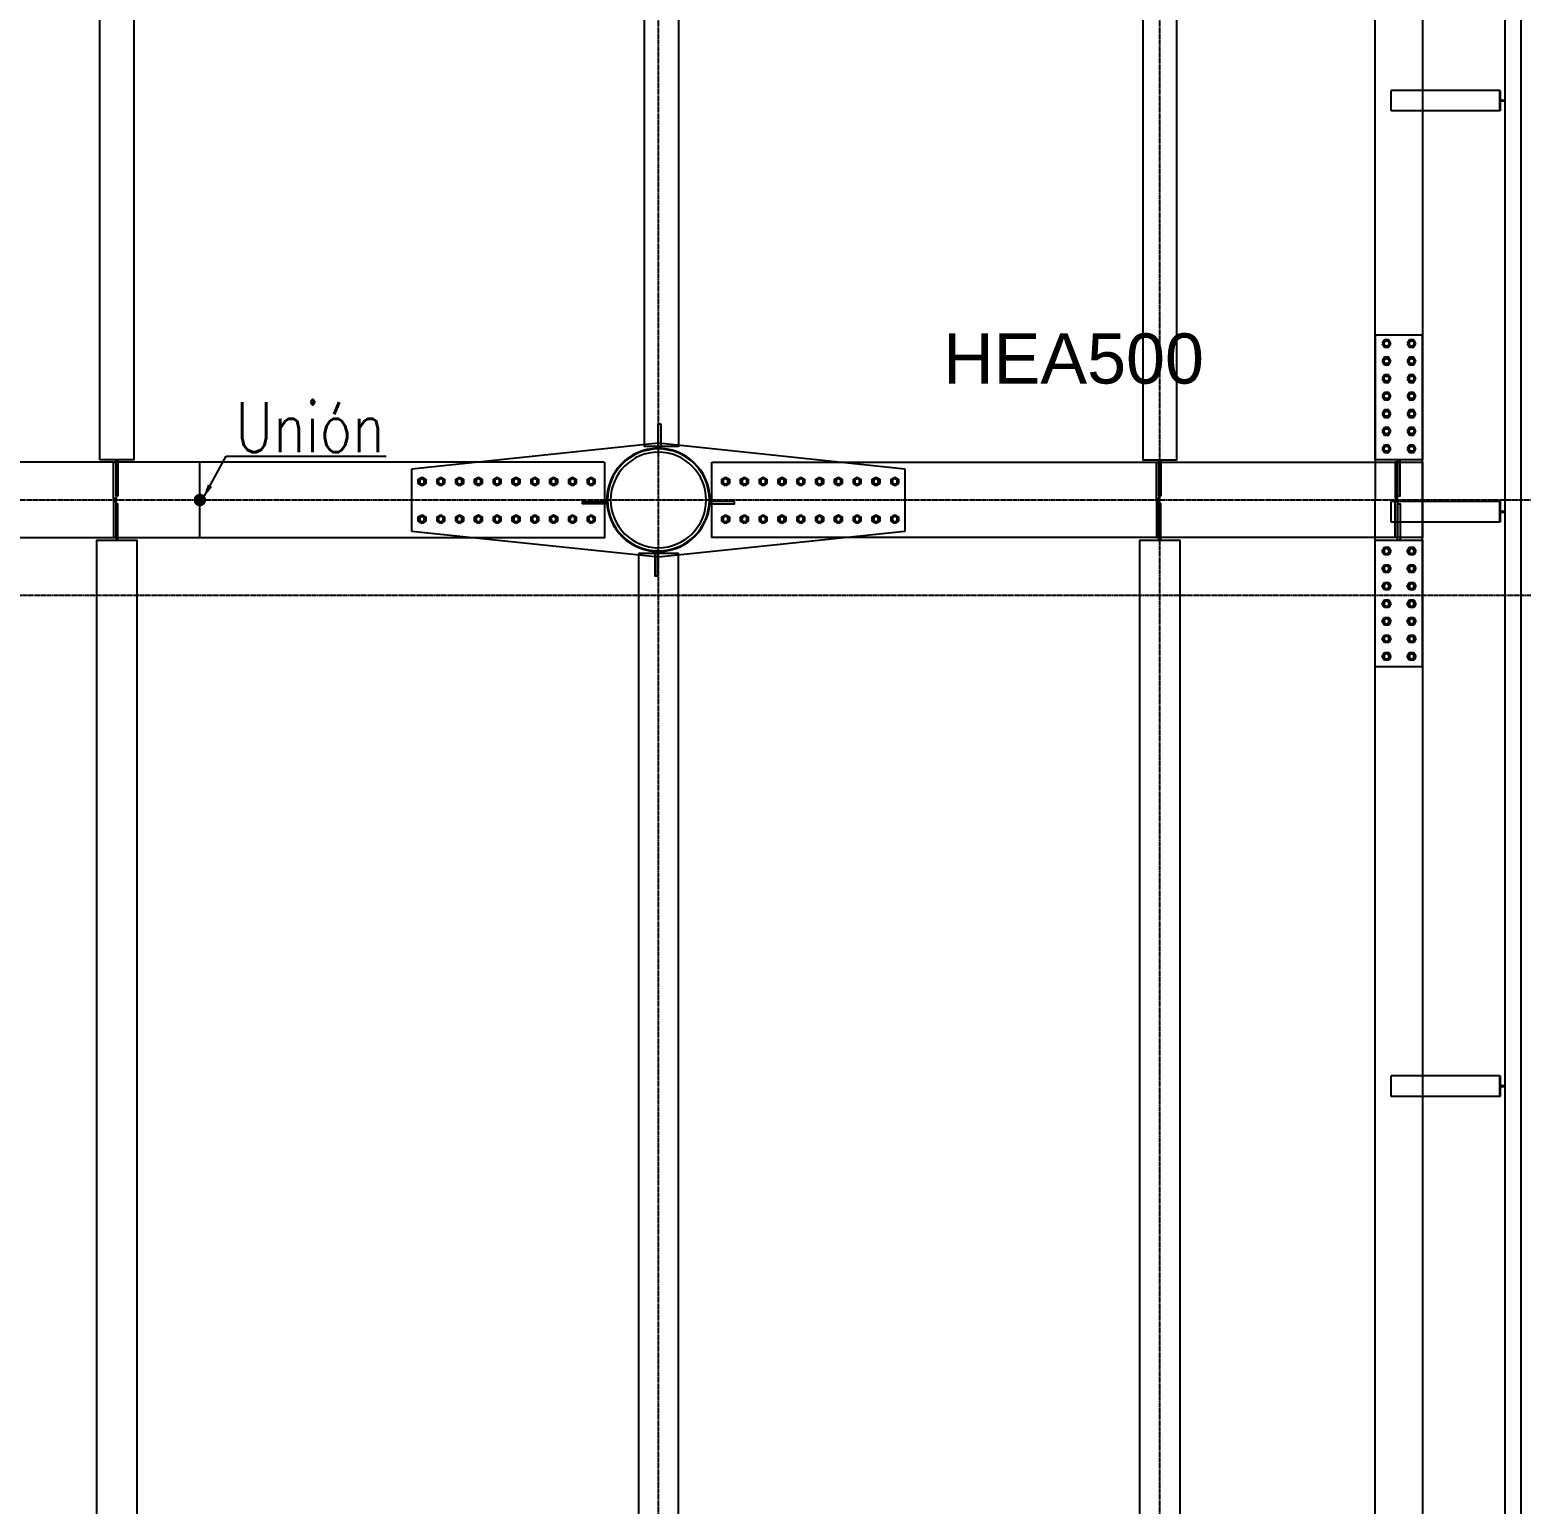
# Model space of a CAD drawing. Header units: millimetres. Extents: x -12345 to 95575, y -11225 to 31862.
# Drawn here: x 80493 to 86442, y 13374 to 19255 of the extents above; entities that cross this region are included whole.
import ezdxf
from ezdxf.enums import TextEntityAlignment as Align

# ---------------------------------------------------------------- set-up
doc = ezdxf.new("R2010")
doc.units = ezdxf.units.MM
doc.header["$LTSCALE"] = 0.95
doc.linetypes.add('DXK_LINE_DOT3', pattern=[5.9187, 2.979, -0.9799, 0.9799, -0.9799])
for name, color, linetype, lineweight in [('0-1', 250, 'Continuous', 5), ('E_COLUMNAS-1', 1, 'Continuous', 25), ('E_TEXTO', 3, 'Continuous', 9), ('E_VIGAS-1', 31, 'Continuous', 25)]:
    doc.layers.add(name, color=color, linetype=linetype, lineweight=lineweight)
for name, color, linetype in [('HCB-EJES', 1, 'Continuous'), ('HCB_PLATINA', 4, 'Continuous'), ('HCB_VIGAS', 4, 'Continuous'), ('UNIÒN', 6, 'Continuous')]:
    doc.layers.add(name, color=color, linetype=linetype)
doc.styles.add('CNI_COTAS', font='romans.shx', dxfattribs={"width": 0.8})
doc.styles.add('VERDANA', font='arial.ttf')
doc.dimstyles.new('UNIÒN', dxfattribs={"dimscale": 0, "dimtxt": 200, "dimasz": 60, "dimexe": 4, "dimexo": 4, "dimgap": 15, "dimtad": 1, "dimdec": 0, "dimzin": 4, "dimdsep": 46, "dimtxsty": 'CNI_COTAS', "dimcen": -0.09, "dimclrd": 6, "dimclrt": 3, "dimadec": 0, "dimazin": 0, "dimtfac": 1, "dimtdec": 0, "dimtmove": 2, "dimatfit": 0, "dimfxl": 0.05, "dimtolj": 1, "dimtzin": 0, "dimarcsym": 0})

# ---------------------------------------------------------------- blocks, each defined once
blk = doc.blocks.new('EST_SFM_VIGA-METALICA-SECCION-C - EST_SFM_VIGA-METALICA-UPN160-1510871-_14_00m_N_E_-NIVEL-4 DOC')
at = {"layer": 'E_VIGAS-1'}
for p, q in [((11.677, 0.0179), (-11.6899, 0.0179)), ((-11.6899, -0.0471), (11.677, -0.0471))]:
    blk.add_line(p, q, dxfattribs=at)
blk = doc.blocks.new('DCTIB_CNI_EST_MOD-1A-FAC_0001_rvt-1-_14_00m_N_E_-NIVEL-4 DOC')
at = {"layer": 'E_VIGAS-1'}
for p, q in [((3.2605, 159.5944), (3.2605, 159.6764)), ((3.6945, 159.6764), (3.2605, 159.6764)), ((3.6945, 159.6764), (3.6945, 159.5944)), ((3.6945, 159.5944), (3.6945, 159.6764)), ((3.6945, 159.6764), (3.6954, 159.6764)), ((3.6954, 159.6764), (3.6954, 159.6486)), ((3.7005, 159.6329), (3.6952, 159.6329)), ((3.6953, 159.6379), (3.7005, 159.6379)), ((3.6954, 159.6222), (3.6954, 159.5944)), ((3.7005, 159.6379), (3.7144, 159.6379)), ((3.7144, 159.6329), (3.7005, 159.6329)), ((3.6945, 159.5944), (3.2605, 159.5944)), ((3.6954, 159.5944), (3.6945, 159.5944)), ((3.2605, 157.9541), (3.2605, 158.0361)), ((3.6945, 158.0361), (3.2605, 158.0361)), ((3.6945, 158.0361), (3.6945, 157.9541)), ((3.6945, 157.9541), (3.6945, 158.0361)), ((3.6945, 158.0361), (3.6954, 158.0361)), ((3.6954, 158.0361), (3.6954, 158.0083)), ((3.6945, 157.9541), (3.2605, 157.9541)), ((3.6954, 157.9541), (3.6945, 157.9541)), ((3.7005, 157.9926), (3.6952, 157.9926)), ((3.6953, 157.9976), (3.7005, 157.9976)), ((3.6954, 157.9819), (3.6954, 157.9541)), ((3.7005, 157.9976), (3.7144, 157.9976)), ((3.7144, 157.9926), (3.7005, 157.9926)), ((3.2605, 155.6628), (3.2605, 155.7448)), ((3.6945, 155.7448), (3.2605, 155.7448)), ((3.6945, 155.7448), (3.6945, 155.6628)), ((3.6945, 155.6628), (3.6945, 155.7448)), ((3.6945, 155.7448), (3.6954, 155.7448)), ((3.6954, 155.7448), (3.6954, 155.717)), ((3.7005, 155.7013), (3.6952, 155.7013)), ((3.6953, 155.7063), (3.7005, 155.7063)), ((3.6954, 155.6906), (3.6954, 155.6628)), ((3.7005, 155.7063), (3.7144, 155.7063)), ((3.7144, 155.7013), (3.7005, 155.7013)), ((3.6945, 155.6628), (3.2605, 155.6628)), ((3.6954, 155.6628), (3.6945, 155.6628))]:
    blk.add_line(p, q, dxfattribs=at)
for points, knots in [([(3.6954, 159.6486), (3.6954, 159.6477), (3.6955, 159.646), (3.6957, 159.6436), (3.6962, 159.6415), (3.6969, 159.6396), (3.6983, 159.6382), (3.6997, 159.6379), (3.7005, 159.6379)], [0, 0, 0, 0, 0.142857, 0.285714, 0.428571, 0.571429, 0.785714, 1, 1, 1, 1]), ([(3.7005, 159.6379), (3.6994, 159.6379), (3.6981, 159.6383), (3.6968, 159.6398), (3.6962, 159.6414), (3.6959, 159.6428), (3.6957, 159.6439), (3.6955, 159.6457), (3.6954, 159.6473), (3.6954, 159.6486)], [0, 0, 0, 0, 0.285714, 0.428571, 0.571429, 0.678571, 0.732143, 0.785714, 1, 1, 1, 1]), ([(3.6954, 159.6222), (3.6954, 159.623), (3.6955, 159.6247), (3.6957, 159.6271), (3.6962, 159.6292), (3.6969, 159.6312), (3.6983, 159.6326), (3.6997, 159.6329), (3.7005, 159.6329)], [0, 0, 0, 0, 0.142857, 0.285714, 0.428571, 0.571429, 0.785714, 1, 1, 1, 1]), ([(3.7005, 159.6329), (3.6994, 159.6329), (3.6981, 159.6325), (3.6968, 159.6309), (3.6962, 159.6294), (3.6959, 159.6279), (3.6957, 159.6268), (3.6955, 159.625), (3.6954, 159.6235), (3.6954, 159.6222)], [0, 0, 0, 0, 0.285714, 0.428571, 0.571429, 0.678571, 0.732143, 0.785714, 1, 1, 1, 1]), ([(3.6954, 158.0083), (3.6954, 158.0074), (3.6955, 158.0057), (3.6957, 158.0033), (3.6962, 158.0012), (3.6969, 157.9993), (3.6983, 157.9979), (3.6997, 157.9976), (3.7005, 157.9976)], [0, 0, 0, 0, 0.142857, 0.285714, 0.428571, 0.571429, 0.785714, 1, 1, 1, 1]), ([(3.7005, 157.9976), (3.6994, 157.9976), (3.6981, 157.998), (3.6968, 157.9996), (3.6962, 158.0011), (3.6959, 158.0026), (3.6957, 158.0037), (3.6955, 158.0054), (3.6954, 158.007), (3.6954, 158.0083)], [0, 0, 0, 0, 0.285714, 0.428571, 0.571429, 0.678571, 0.732143, 0.785714, 1, 1, 1, 1]), ([(3.6954, 157.9819), (3.6954, 157.9828), (3.6955, 157.9845), (3.6957, 157.9869), (3.6962, 157.989), (3.6969, 157.9909), (3.6983, 157.9923), (3.6997, 157.9926), (3.7005, 157.9926)], [0, 0, 0, 0, 0.142857, 0.285714, 0.428571, 0.571429, 0.785714, 1, 1, 1, 1]), ([(3.7005, 157.9926), (3.6994, 157.9926), (3.6981, 157.9922), (3.6968, 157.9906), (3.6962, 157.9891), (3.6959, 157.9876), (3.6957, 157.9865), (3.6955, 157.9848), (3.6954, 157.9832), (3.6954, 157.9819)], [0, 0, 0, 0, 0.285714, 0.428571, 0.571429, 0.678571, 0.732143, 0.785714, 1, 1, 1, 1]), ([(3.6954, 155.717), (3.6954, 155.7161), (3.6955, 155.7144), (3.6957, 155.712), (3.6962, 155.7099), (3.6969, 155.7079), (3.6983, 155.7066), (3.6997, 155.7063), (3.7005, 155.7063)], [0, 0, 0, 0, 0.142857, 0.285714, 0.428571, 0.571429, 0.785714, 1, 1, 1, 1]), ([(3.7005, 155.7063), (3.6994, 155.7063), (3.6981, 155.7067), (3.6968, 155.7082), (3.6962, 155.7098), (3.6959, 155.7112), (3.6957, 155.7123), (3.6955, 155.7141), (3.6954, 155.7157), (3.6954, 155.717)], [0, 0, 0, 0, 0.285714, 0.428571, 0.571429, 0.678571, 0.732143, 0.785714, 1, 1, 1, 1]), ([(3.6954, 155.6906), (3.6954, 155.6914), (3.6955, 155.6931), (3.6957, 155.6955), (3.6962, 155.6976), (3.6969, 155.6996), (3.6983, 155.701), (3.6997, 155.7013), (3.7005, 155.7013)], [0, 0, 0, 0, 0.142857, 0.285714, 0.428571, 0.571429, 0.785714, 1, 1, 1, 1]), ([(3.7005, 155.7013), (3.6994, 155.7013), (3.6981, 155.7009), (3.6968, 155.6993), (3.6962, 155.6978), (3.6959, 155.6963), (3.6957, 155.6952), (3.6955, 155.6934), (3.6954, 155.6918), (3.6954, 155.6906)], [0, 0, 0, 0, 0.285714, 0.428571, 0.571429, 0.678571, 0.732143, 0.785714, 1, 1, 1, 1])]:
    blk.add_open_spline(points, degree=3, knots=knots, dxfattribs=at)
at = {"layer": 'E_VIGAS-1', "rotation": 269.9999999999999}
blk.add_blockref('EST_SFM_VIGA-METALICA-SECCION-C - EST_SFM_VIGA-METALICA-UPN160-1510871-_14_00m_N_E_-NIVEL-4 DOC', (3.7616, 153.4061), dxfattribs=at)
blk = doc.blocks.new('EST_SCM_COLUMNA-METALICA-SECCION-CIRCULAR - EST_SCM_COLUMNA-TUBULAR-CIRCULAR_PTEØ_16__e_12_7mm-V12-_14_00m_N_E_-NIVEL-4 DOC')
at = {"layer": 'E_COLUMNAS-1'}
for radius, start, end in [(0.2032, 0, 180), (0.1905, 0, 180), (0.2032, 180, 0), (0.1905, 180, 0)]:
    blk.add_arc((0, 0), radius, start, end, dxfattribs=at)
blk = doc.blocks.new('Bolt-72226993-2821 - 1511')
at = {"color": 253, "linetype": 'Continuous'}
for p, q in [((94769.4, 23644.3), (94784.4, 23653)), ((94769.4, 23627), (94769.4, 23644.3)), ((94784.4, 23618.3), (94769.4, 23627)), ((94784.4, 23653), (94799.4, 23644.3)), ((94799.4, 23627), (94784.4, 23618.3)), ((94799.4, 23644.3), (94799.4, 23627)), ((94844.4, 23644.3), (94859.4, 23653)), ((94844.4, 23627), (94844.4, 23644.3)), ((94859.4, 23618.3), (94844.4, 23627)), ((94859.4, 23653), (94874.4, 23644.3)), ((94874.4, 23627), (94859.4, 23618.3)), ((94874.4, 23644.3), (94874.4, 23627)), ((94919.4, 23644.3), (94934.4, 23653)), ((94919.4, 23627), (94919.4, 23644.3)), ((94934.4, 23618.3), (94919.4, 23627)), ((94934.4, 23653), (94949.4, 23644.3)), ((94949.4, 23627), (94934.4, 23618.3)), ((94949.4, 23644.3), (94949.4, 23627)), ((94994.4, 23644.3), (95009.4, 23653)), ((94994.4, 23627), (94994.4, 23644.3)), ((95009.4, 23618.4), (94994.4, 23627)), ((95009.4, 23653), (95024.4, 23644.3)), ((95024.4, 23627), (95009.4, 23618.4)), ((95024.4, 23644.3), (95024.4, 23627)), ((95069.4, 23644.3), (95084.4, 23653)), ((95069.4, 23627), (95069.4, 23644.3)), ((95084.4, 23618.4), (95069.4, 23627)), ((95084.4, 23653), (95099.4, 23644.3)), ((95099.4, 23627), (95084.4, 23618.4)), ((95099.4, 23644.3), (95099.4, 23627)), ((95144.4, 23644.3), (95159.4, 23653)), ((95144.4, 23627), (95144.4, 23644.3)), ((95159.4, 23618.4), (95144.4, 23627)), ((95159.4, 23653), (95174.4, 23644.3)), ((95174.4, 23627), (95159.4, 23618.4)), ((95174.4, 23644.3), (95174.4, 23627)), ((95219.4, 23644.3), (95234.4, 23653)), ((95219.4, 23627), (95219.4, 23644.3)), ((95234.4, 23618.4), (95219.4, 23627)), ((95234.4, 23653), (95249.4, 23644.4)), ((95249.4, 23627), (95234.4, 23618.4)), ((95249.4, 23644.4), (95249.4, 23627)), ((95294.4, 23644.4), (95309.4, 23653)), ((95294.4, 23627), (95294.4, 23644.4)), ((95309.4, 23618.4), (95294.4, 23627)), ((95309.4, 23653), (95324.4, 23644.4)), ((95324.4, 23627), (95309.4, 23618.4)), ((95324.4, 23644.4), (95324.4, 23627)), ((95369.4, 23644.4), (95384.4, 23653)), ((95369.4, 23627), (95369.4, 23644.4)), ((95384.4, 23618.4), (95369.4, 23627)), ((95384.4, 23653), (95399.4, 23644.4)), ((95399.4, 23627), (95384.4, 23618.4)), ((95399.4, 23644.4), (95399.4, 23627)), ((95444.4, 23644.4), (95459.4, 23653)), ((95444.4, 23627), (95444.4, 23644.4)), ((95459.4, 23618.4), (95444.4, 23627)), ((95459.4, 23653), (95474.4, 23644.4)), ((95474.4, 23627), (95459.4, 23618.4)), ((95474.4, 23644.4), (95474.4, 23627)), ((94769.4, 23494.3), (94784.4, 23503)), ((94784.4, 23503), (94799.4, 23494.3)), ((94844.4, 23494.3), (94859.4, 23503)), ((94859.4, 23503), (94874.4, 23494.3)), ((94919.4, 23494.3), (94934.4, 23503)), ((94934.4, 23503), (94949.4, 23494.3)), ((94994.4, 23494.3), (95009.4, 23503)), ((95009.4, 23503), (95024.4, 23494.3)), ((95069.4, 23494.3), (95084.4, 23503)), ((95084.4, 23503), (95099.4, 23494.3)), ((95144.4, 23494.3), (95159.4, 23503)), ((95159.4, 23503), (95174.4, 23494.3)), ((95219.4, 23494.3), (95234.4, 23503)), ((95234.4, 23503), (95249.4, 23494.4)), ((95294.4, 23494.4), (95309.4, 23503)), ((95309.4, 23503), (95324.4, 23494.4)), ((95369.4, 23494.4), (95384.4, 23503)), ((95384.4, 23503), (95399.4, 23494.4)), ((95444.4, 23494.4), (95459.4, 23503)), ((95459.4, 23503), (95474.4, 23494.4)), ((94769.4, 23477), (94769.4, 23494.3)), ((94784.4, 23468.3), (94769.4, 23477)), ((94799.4, 23477), (94784.4, 23468.3)), ((94799.4, 23494.3), (94799.4, 23477)), ((94844.4, 23477), (94844.4, 23494.3)), ((94859.4, 23468.3), (94844.4, 23477)), ((94874.4, 23477), (94859.4, 23468.3)), ((94874.4, 23494.3), (94874.4, 23477)), ((94919.4, 23477), (94919.4, 23494.3)), ((94934.4, 23468.3), (94919.4, 23477)), ((94949.4, 23477), (94934.4, 23468.3)), ((94949.4, 23494.3), (94949.4, 23477)), ((94994.4, 23477), (94994.4, 23494.3)), ((95009.4, 23468.4), (94994.4, 23477)), ((95024.4, 23477), (95009.4, 23468.4)), ((95024.4, 23494.3), (95024.4, 23477)), ((95069.4, 23477), (95069.4, 23494.3)), ((95084.4, 23468.4), (95069.4, 23477)), ((95099.4, 23477), (95084.4, 23468.4)), ((95099.4, 23494.3), (95099.4, 23477)), ((95144.4, 23477), (95144.4, 23494.3)), ((95159.4, 23468.4), (95144.4, 23477)), ((95174.4, 23477), (95159.4, 23468.4)), ((95174.4, 23494.3), (95174.4, 23477)), ((95219.4, 23477), (95219.4, 23494.3)), ((95234.4, 23468.4), (95219.4, 23477)), ((95249.4, 23477), (95234.4, 23468.4)), ((95249.4, 23494.4), (95249.4, 23477)), ((95294.4, 23477), (95294.4, 23494.4)), ((95309.4, 23468.4), (95294.4, 23477)), ((95324.4, 23477), (95309.4, 23468.4)), ((95324.4, 23494.4), (95324.4, 23477)), ((95369.4, 23477), (95369.4, 23494.4)), ((95384.4, 23468.4), (95369.4, 23477)), ((95399.4, 23477), (95384.4, 23468.4)), ((95399.4, 23494.4), (95399.4, 23477)), ((95444.4, 23477), (95444.4, 23494.4)), ((95459.4, 23468.4), (95444.4, 23477)), ((95474.4, 23477), (95459.4, 23468.4)), ((95474.4, 23494.4), (95474.4, 23477))]:
    blk.add_line(p, q, dxfattribs=at)
for centre, radius, start, end in [((94784.4, 23635.7), 11.5, 18.00408, 198.00408), ((94784.4, 23635.7), 11.5, 198.00408, 18.00408), ((94784.4, 23635.7), 10, 90.00408, 270.00408), ((94784.4, 23635.7), 10, 270.00408, 90.00408), ((94859.4, 23635.7), 11.5, 18.00408, 198.00408), ((94859.4, 23635.7), 11.5, 198.00408, 18.00408), ((94859.4, 23635.7), 10, 90.00408, 270.00408), ((94859.4, 23635.7), 10, 270.00408, 90.00408), ((94934.4, 23635.7), 11.5, 18.00408, 198.00408), ((94934.4, 23635.7), 11.5, 198.00408, 18.00408), ((94934.4, 23635.7), 10, 90.00408, 270.00408), ((94934.4, 23635.7), 10, 270.00408, 90.00408), ((95009.4, 23635.7), 11.5, 18.00408, 198.00408), ((95009.4, 23635.7), 11.5, 198.00408, 18.00408), ((95009.4, 23635.7), 10, 90.00408, 270.00408), ((95009.4, 23635.7), 10, 270.00408, 90.00408), ((95084.4, 23635.7), 11.5, 18.00408, 198.00408), ((95084.4, 23635.7), 11.5, 198.00408, 18.00408), ((95084.4, 23635.7), 10, 90.00408, 270.00408), ((95084.4, 23635.7), 10, 270.00408, 90.00408), ((95159.4, 23635.7), 11.5, 18.00408, 198.00408), ((95159.4, 23635.7), 11.5, 198.00408, 18.00408), ((95159.4, 23635.7), 10, 90.00408, 270.00408), ((95159.4, 23635.7), 10, 270.00408, 90.00408), ((95234.4, 23635.7), 11.5, 18.00408, 198.00408), ((95234.4, 23635.7), 11.5, 198.00408, 18.00408), ((95234.4, 23635.7), 10, 90.00408, 270.00408), ((95234.4, 23635.7), 10, 270.00408, 90.00408), ((95309.4, 23635.7), 11.5, 18.00408, 198.00408), ((95309.4, 23635.7), 11.5, 198.00408, 18.00408), ((95309.4, 23635.7), 10, 90.00408, 270.00408), ((95309.4, 23635.7), 10, 270.00408, 90.00408), ((95384.4, 23635.7), 11.5, 18.00408, 198.00408), ((95384.4, 23635.7), 11.5, 198.00408, 18.00408), ((95384.4, 23635.7), 10, 90.00408, 270.00408), ((95384.4, 23635.7), 10, 270.00408, 90.00408), ((95459.4, 23635.7), 11.5, 18.00408, 198.00408), ((95459.4, 23635.7), 11.5, 198.00408, 18.00408), ((95459.4, 23635.7), 10, 90.00408, 270.00408), ((95459.4, 23635.7), 10, 270.00408, 90.00408), ((94784.4, 23485.7), 11.5, 18.00408, 198.00408), ((94784.4, 23485.7), 11.5, 198.00408, 18.00408), ((94784.4, 23485.7), 10, 90.00408, 270.00408), ((94784.4, 23485.7), 10, 270.00408, 90.00408), ((94859.4, 23485.7), 11.5, 18.00408, 198.00408), ((94859.4, 23485.7), 11.5, 198.00408, 18.00408), ((94859.4, 23485.7), 10, 90.00408, 270.00408), ((94859.4, 23485.7), 10, 270.00408, 90.00408), ((94934.4, 23485.7), 11.5, 18.00408, 198.00408), ((94934.4, 23485.7), 11.5, 198.00408, 18.00408), ((94934.4, 23485.7), 10, 90.00408, 270.00408), ((94934.4, 23485.7), 10, 270.00408, 90.00408), ((95009.4, 23485.7), 11.5, 18.00408, 198.00408), ((95009.4, 23485.7), 11.5, 198.00408, 18.00408), ((95009.4, 23485.7), 10, 90.00408, 270.00408), ((95009.4, 23485.7), 10, 270.00408, 90.00408), ((95084.4, 23485.7), 11.5, 18.00408, 198.00408), ((95084.4, 23485.7), 11.5, 198.00408, 18.00408), ((95084.4, 23485.7), 10, 90.00408, 270.00408), ((95084.4, 23485.7), 10, 270.00408, 90.00408), ((95159.4, 23485.7), 11.5, 18.00408, 198.00408), ((95159.4, 23485.7), 11.5, 198.00408, 18.00408), ((95159.4, 23485.7), 10, 90.00408, 270.00408), ((95159.4, 23485.7), 10, 270.00408, 90.00408), ((95234.4, 23485.7), 11.5, 18.00408, 198.00408), ((95234.4, 23485.7), 11.5, 198.00408, 18.00408), ((95234.4, 23485.7), 10, 90.00408, 270.00408), ((95234.4, 23485.7), 10, 270.00408, 90.00408), ((95309.4, 23485.7), 11.5, 18.00408, 198.00408), ((95309.4, 23485.7), 11.5, 198.00408, 18.00408), ((95309.4, 23485.7), 10, 90.00408, 270.00408), ((95309.4, 23485.7), 10, 270.00408, 90.00408), ((95384.4, 23485.7), 11.5, 18.00408, 198.00408), ((95384.4, 23485.7), 11.5, 198.00408, 18.00408), ((95384.4, 23485.7), 10, 90.00408, 270.00408), ((95384.4, 23485.7), 10, 270.00408, 90.00408), ((95459.4, 23485.7), 11.5, 18.00408, 198.00408), ((95459.4, 23485.7), 11.5, 198.00408, 18.00408), ((95459.4, 23485.7), 10, 90.00408, 270.00408), ((95459.4, 23485.7), 10, 270.00408, 90.00408)]:
    blk.add_arc(centre, radius, start, end, dxfattribs=at)
blk = doc.blocks.new('Part-72226993-2814 - 1511')
at = {"color": 253}
for p, q in [((94744.4, 23685.7), (95727.1, 23789.9)), ((95727.1, 23789.9), (96710.3, 23686)), ((94744.4, 23435.7), (94744.4, 23685.7)), ((96710.3, 23686), (96710.3, 23436)), ((95727.3, 23333.9), (94744.4, 23435.7)), ((96710.3, 23436), (95727.3, 23333.9))]:
    blk.add_line(p, q, dxfattribs=at)
for start, end in [(80, 260), (260, 80)]:
    blk.add_arc((95727.3, 23561.9), 206, start, end, dxfattribs=at)
blk = doc.blocks.new('Bolt-72226993-2820 - 1511')
at = {"color": 253, "linetype": 'Continuous'}
for p, q in [((95980.3, 23644.4), (95995.3, 23653)), ((95980.3, 23627), (95980.3, 23644.4)), ((95995.3, 23618.4), (95980.3, 23627)), ((95995.3, 23653), (96010.3, 23644.4)), ((96010.3, 23627), (95995.3, 23618.4)), ((96010.3, 23644.4), (96010.3, 23627)), ((96055.3, 23644.4), (96070.3, 23653)), ((96055.3, 23627), (96055.3, 23644.4)), ((96070.3, 23618.4), (96055.3, 23627)), ((96070.3, 23653), (96085.3, 23644.4)), ((96085.3, 23627), (96070.3, 23618.4)), ((96085.3, 23644.4), (96085.3, 23627)), ((96130.3, 23644.4), (96145.3, 23653)), ((96130.3, 23627), (96130.3, 23644.4)), ((96145.3, 23618.4), (96130.3, 23627)), ((96145.3, 23653), (96160.3, 23644.4)), ((96160.3, 23627), (96145.3, 23618.4)), ((96160.3, 23644.4), (96160.3, 23627)), ((96205.3, 23644.4), (96220.3, 23653)), ((96205.3, 23627), (96205.3, 23644.4)), ((96220.3, 23618.4), (96205.3, 23627)), ((96220.3, 23653), (96235.3, 23644.4)), ((96235.3, 23627), (96220.3, 23618.4)), ((96235.3, 23644.4), (96235.3, 23627)), ((96280.3, 23644.4), (96295.3, 23653)), ((96280.3, 23627), (96280.3, 23644.4)), ((96295.3, 23618.4), (96280.3, 23627)), ((96295.3, 23653), (96310.3, 23644.4)), ((96310.3, 23627), (96295.3, 23618.4)), ((96310.3, 23644.4), (96310.3, 23627)), ((96355.3, 23644.4), (96370.3, 23653)), ((96355.3, 23627), (96355.3, 23644.4)), ((96370.3, 23618.4), (96355.3, 23627)), ((96370.3, 23653), (96385.3, 23644.4)), ((96385.3, 23627), (96370.3, 23618.4)), ((96385.3, 23644.4), (96385.3, 23627)), ((96430.3, 23644.4), (96445.3, 23653)), ((96430.3, 23627), (96430.3, 23644.4)), ((96445.3, 23618.4), (96430.3, 23627)), ((96445.3, 23653), (96460.3, 23644.4)), ((96460.3, 23627), (96445.3, 23618.4)), ((96460.3, 23644.4), (96460.3, 23627)), ((96505.3, 23644.4), (96520.3, 23653)), ((96505.3, 23627), (96505.3, 23644.4)), ((96520.3, 23618.4), (96505.3, 23627)), ((96520.3, 23653), (96535.3, 23644.4)), ((96535.3, 23627), (96520.3, 23618.4)), ((96535.3, 23644.4), (96535.3, 23627)), ((96580.3, 23644.4), (96595.3, 23653)), ((96580.3, 23627), (96580.3, 23644.4)), ((96595.3, 23618.4), (96580.3, 23627)), ((96595.3, 23653), (96610.3, 23644.4)), ((96610.3, 23627), (96595.3, 23618.4)), ((96610.3, 23644.4), (96610.3, 23627)), ((96655.3, 23644.4), (96670.3, 23653)), ((96655.3, 23627), (96655.3, 23644.4)), ((96670.3, 23618.4), (96655.3, 23627)), ((96670.3, 23653), (96685.3, 23644.4)), ((96685.3, 23627), (96670.3, 23618.4)), ((96685.3, 23644.4), (96685.3, 23627)), ((95980.3, 23494.4), (95995.3, 23503)), ((95995.3, 23503), (96010.3, 23494.4)), ((96055.3, 23494.4), (96070.3, 23503)), ((96070.3, 23503), (96085.3, 23494.4)), ((96130.3, 23494.4), (96145.3, 23503)), ((96145.3, 23503), (96160.3, 23494.4)), ((96205.3, 23494.4), (96220.3, 23503)), ((96220.3, 23503), (96235.3, 23494.4)), ((96280.3, 23494.4), (96295.3, 23503)), ((96295.3, 23503), (96310.3, 23494.4)), ((96355.3, 23494.4), (96370.3, 23503)), ((96370.3, 23503), (96385.3, 23494.4)), ((96430.3, 23494.4), (96445.3, 23503)), ((96445.3, 23503), (96460.3, 23494.4)), ((96505.3, 23494.4), (96520.3, 23503)), ((96520.3, 23503), (96535.3, 23494.4)), ((96580.3, 23494.4), (96595.3, 23503)), ((96595.3, 23503), (96610.3, 23494.4)), ((96655.3, 23494.4), (96670.3, 23503)), ((96670.3, 23503), (96685.3, 23494.4)), ((95980.3, 23477), (95980.3, 23494.4)), ((95995.3, 23468.4), (95980.3, 23477)), ((96010.3, 23477), (95995.3, 23468.4)), ((96010.3, 23494.4), (96010.3, 23477)), ((96055.3, 23477), (96055.3, 23494.4)), ((96070.3, 23468.4), (96055.3, 23477)), ((96085.3, 23477), (96070.3, 23468.4)), ((96085.3, 23494.4), (96085.3, 23477)), ((96130.3, 23477), (96130.3, 23494.4)), ((96145.3, 23468.4), (96130.3, 23477)), ((96160.3, 23477), (96145.3, 23468.4)), ((96160.3, 23494.4), (96160.3, 23477)), ((96205.3, 23477), (96205.3, 23494.4)), ((96220.3, 23468.4), (96205.3, 23477)), ((96235.3, 23477), (96220.3, 23468.4)), ((96235.3, 23494.4), (96235.3, 23477)), ((96280.3, 23477), (96280.3, 23494.4)), ((96295.3, 23468.4), (96280.3, 23477)), ((96310.3, 23477), (96295.3, 23468.4)), ((96310.3, 23494.4), (96310.3, 23477)), ((96355.3, 23477), (96355.3, 23494.4)), ((96370.3, 23468.4), (96355.3, 23477)), ((96385.3, 23477), (96370.3, 23468.4)), ((96385.3, 23494.4), (96385.3, 23477)), ((96430.3, 23477), (96430.3, 23494.4)), ((96445.3, 23468.4), (96430.3, 23477)), ((96460.3, 23477), (96445.3, 23468.4)), ((96460.3, 23494.4), (96460.3, 23477)), ((96505.3, 23477), (96505.3, 23494.4)), ((96520.3, 23468.4), (96505.3, 23477)), ((96535.3, 23477), (96520.3, 23468.4)), ((96535.3, 23494.4), (96535.3, 23477)), ((96580.3, 23477), (96580.3, 23494.4)), ((96595.3, 23468.4), (96580.3, 23477)), ((96610.3, 23477), (96595.3, 23468.4)), ((96610.3, 23494.4), (96610.3, 23477)), ((96655.3, 23477), (96655.3, 23494.4)), ((96670.3, 23468.4), (96655.3, 23477)), ((96685.3, 23477), (96670.3, 23468.4)), ((96685.3, 23494.4), (96685.3, 23477))]:
    blk.add_line(p, q, dxfattribs=at)
for centre, radius, start, end in [((95995.3, 23635.7), 11.5, 18, 198), ((95995.3, 23635.7), 11.5, 198, 18), ((95995.3, 23635.7), 10, 90, 270), ((95995.3, 23635.7), 10, 270, 90), ((96070.3, 23635.7), 11.5, 18, 198), ((96070.3, 23635.7), 11.5, 198, 18), ((96070.3, 23635.7), 10, 90, 270), ((96070.3, 23635.7), 10, 270, 90), ((96145.3, 23635.7), 11.5, 18, 198), ((96145.3, 23635.7), 11.5, 198, 18), ((96145.3, 23635.7), 10, 90, 270), ((96145.3, 23635.7), 10, 270, 90), ((96220.3, 23635.7), 11.5, 18, 198), ((96220.3, 23635.7), 11.5, 198, 18), ((96220.3, 23635.7), 10, 90, 270), ((96220.3, 23635.7), 10, 270, 90), ((96295.3, 23635.7), 11.5, 18, 198), ((96295.3, 23635.7), 11.5, 198, 18), ((96295.3, 23635.7), 10, 90, 270), ((96295.3, 23635.7), 10, 270, 90), ((96370.3, 23635.7), 11.5, 18, 198), ((96370.3, 23635.7), 11.5, 198, 18), ((96370.3, 23635.7), 10, 90, 270), ((96370.3, 23635.7), 10, 270, 90), ((96445.3, 23635.7), 11.5, 18, 198), ((96445.3, 23635.7), 11.5, 198, 18), ((96445.3, 23635.7), 10, 90, 270), ((96445.3, 23635.7), 10, 270, 90), ((96520.3, 23635.7), 11.5, 18, 198), ((96520.3, 23635.7), 11.5, 198, 18), ((96520.3, 23635.7), 10, 90, 270), ((96520.3, 23635.7), 10, 270, 90), ((96595.3, 23635.7), 11.5, 18, 198), ((96595.3, 23635.7), 11.5, 198, 18), ((96595.3, 23635.7), 10, 90, 270), ((96595.3, 23635.7), 10, 270, 90), ((96670.3, 23635.7), 11.5, 18, 198), ((96670.3, 23635.7), 11.5, 198, 18), ((96670.3, 23635.7), 10, 90, 270), ((96670.3, 23635.7), 10, 270, 90), ((95995.3, 23485.7), 11.5, 18, 198), ((95995.3, 23485.7), 11.5, 198, 18), ((95995.3, 23485.7), 10, 90, 270), ((95995.3, 23485.7), 10, 270, 90), ((96070.3, 23485.7), 11.5, 18, 198), ((96070.3, 23485.7), 11.5, 198, 18), ((96070.3, 23485.7), 10, 90, 270), ((96070.3, 23485.7), 10, 270, 90), ((96145.3, 23485.7), 11.5, 18, 198), ((96145.3, 23485.7), 11.5, 198, 18), ((96145.3, 23485.7), 10, 90, 270), ((96145.3, 23485.7), 10, 270, 90), ((96220.3, 23485.7), 11.5, 18, 198), ((96220.3, 23485.7), 11.5, 198, 18), ((96220.3, 23485.7), 10, 90, 270), ((96220.3, 23485.7), 10, 270, 90), ((96295.3, 23485.7), 11.5, 18, 198), ((96295.3, 23485.7), 11.5, 198, 18), ((96295.3, 23485.7), 10, 90, 270), ((96295.3, 23485.7), 10, 270, 90), ((96370.3, 23485.7), 11.5, 18, 198), ((96370.3, 23485.7), 11.5, 198, 18), ((96370.3, 23485.7), 10, 90, 270), ((96370.3, 23485.7), 10, 270, 90), ((96445.3, 23485.7), 11.5, 18, 198), ((96445.3, 23485.7), 11.5, 198, 18), ((96445.3, 23485.7), 10, 90, 270), ((96445.3, 23485.7), 10, 270, 90), ((96520.3, 23485.7), 11.5, 18, 198), ((96520.3, 23485.7), 11.5, 198, 18), ((96520.3, 23485.7), 10, 90, 270), ((96520.3, 23485.7), 10, 270, 90), ((96595.3, 23485.7), 11.5, 18, 198), ((96595.3, 23485.7), 11.5, 198, 18), ((96595.3, 23485.7), 10, 90, 270), ((96595.3, 23485.7), 10, 270, 90), ((96670.3, 23485.7), 11.5, 18, 198), ((96670.3, 23485.7), 11.5, 198, 18), ((96670.3, 23485.7), 10, 90, 270), ((96670.3, 23485.7), 10, 270, 90)]:
    blk.add_arc(centre, radius, start, end, dxfattribs=at)
blk = doc.blocks.new('Bolt-72226993-2787 - 1511')
at = {"color": 253, "linetype": 'Continuous'}
for p, q in [((98609.6, 23360.2), (98618.2, 23375.2)), ((98618.2, 23345.2), (98609.6, 23360.2)), ((98618.2, 23375.2), (98635.5, 23375.2)), ((98635.5, 23345.2), (98618.2, 23345.2)), ((98635.5, 23375.2), (98644.2, 23360.2)), ((98644.2, 23360.2), (98635.5, 23345.2)), ((98709.6, 23360.2), (98718.2, 23375.2)), ((98718.2, 23345.2), (98709.6, 23360.2)), ((98718.2, 23375.2), (98735.5, 23375.2)), ((98735.5, 23345.2), (98718.2, 23345.2)), ((98735.5, 23375.2), (98744.2, 23360.2)), ((98744.2, 23360.2), (98735.5, 23345.2)), ((98609.6, 23290.2), (98618.2, 23305.2)), ((98618.2, 23275.2), (98609.6, 23290.2)), ((98618.2, 23305.2), (98635.5, 23305.2)), ((98635.5, 23275.2), (98618.2, 23275.2)), ((98635.5, 23305.2), (98644.2, 23290.2)), ((98644.2, 23290.2), (98635.5, 23275.2)), ((98709.6, 23290.2), (98718.2, 23305.2)), ((98718.2, 23275.2), (98709.6, 23290.2)), ((98718.2, 23305.2), (98735.5, 23305.2)), ((98735.5, 23275.2), (98718.2, 23275.2)), ((98735.5, 23305.2), (98744.2, 23290.2)), ((98744.2, 23290.2), (98735.5, 23275.2)), ((98609.6, 23220.2), (98618.2, 23235.2)), ((98618.2, 23205.2), (98609.6, 23220.2)), ((98618.2, 23235.2), (98635.5, 23235.2)), ((98635.5, 23205.2), (98618.2, 23205.2)), ((98635.5, 23235.2), (98644.2, 23220.2)), ((98644.2, 23220.2), (98635.5, 23205.2)), ((98709.6, 23220.2), (98718.2, 23235.2)), ((98718.2, 23205.2), (98709.6, 23220.2)), ((98718.2, 23235.2), (98735.5, 23235.2)), ((98735.5, 23205.2), (98718.2, 23205.2)), ((98735.5, 23235.2), (98744.2, 23220.2)), ((98744.2, 23220.2), (98735.5, 23205.2)), ((98609.6, 23150.2), (98618.2, 23165.2)), ((98618.2, 23135.2), (98609.6, 23150.2)), ((98618.2, 23165.2), (98635.5, 23165.2)), ((98635.5, 23165.2), (98644.2, 23150.2)), ((98644.2, 23150.2), (98635.5, 23135.2)), ((98709.6, 23150.2), (98718.2, 23165.2)), ((98718.2, 23135.2), (98709.6, 23150.2)), ((98718.2, 23165.2), (98735.5, 23165.2)), ((98735.5, 23165.2), (98744.2, 23150.2)), ((98744.2, 23150.2), (98735.5, 23135.2)), ((98609.6, 23080.2), (98618.2, 23095.2)), ((98635.5, 23135.2), (98618.2, 23135.2)), ((98618.2, 23095.2), (98635.5, 23095.2)), ((98635.5, 23095.2), (98644.2, 23080.2)), ((98709.6, 23080.2), (98718.2, 23095.2)), ((98735.5, 23135.2), (98718.2, 23135.2)), ((98718.2, 23095.2), (98735.5, 23095.2)), ((98735.5, 23095.2), (98744.2, 23080.2)), ((98618.2, 23065.2), (98609.6, 23080.2)), ((98609.6, 23010.2), (98618.2, 23025.2)), ((98635.5, 23065.2), (98618.2, 23065.2)), ((98618.2, 23025.2), (98635.5, 23025.2)), ((98644.2, 23080.2), (98635.5, 23065.2)), ((98635.5, 23025.2), (98644.2, 23010.2)), ((98718.2, 23065.2), (98709.6, 23080.2)), ((98709.6, 23010.2), (98718.2, 23025.2)), ((98735.5, 23065.2), (98718.2, 23065.2)), ((98718.2, 23025.2), (98735.5, 23025.2)), ((98744.2, 23080.2), (98735.5, 23065.2)), ((98735.5, 23025.2), (98744.2, 23010.2)), ((98618.2, 22995.2), (98609.6, 23010.2)), ((98635.5, 22995.2), (98618.2, 22995.2)), ((98644.2, 23010.2), (98635.5, 22995.2)), ((98718.2, 22995.2), (98709.6, 23010.2)), ((98735.5, 22995.2), (98718.2, 22995.2)), ((98744.2, 23010.2), (98735.5, 22995.2)), ((98609.6, 22940.2), (98618.2, 22955.2)), ((98618.2, 22925.2), (98609.6, 22940.2)), ((98618.2, 22955.2), (98635.5, 22955.2)), ((98635.5, 22925.2), (98618.2, 22925.2)), ((98635.5, 22955.2), (98644.2, 22940.2)), ((98644.2, 22940.2), (98635.5, 22925.2)), ((98709.6, 22940.2), (98718.2, 22955.2)), ((98718.2, 22925.2), (98709.6, 22940.2)), ((98718.2, 22955.2), (98735.5, 22955.2)), ((98735.5, 22925.2), (98718.2, 22925.2)), ((98735.5, 22955.2), (98744.2, 22940.2)), ((98744.2, 22940.2), (98735.5, 22925.2))]:
    blk.add_line(p, q, dxfattribs=at)
for centre, radius, start, end in [((98626.9, 23360.2), 11, 108, 288), ((98626.9, 23360.2), 10, 0, 180), ((98626.9, 23360.2), 10, 180, 0), ((98626.9, 23360.2), 11, 288, 108), ((98726.9, 23360.2), 11, 108, 288), ((98726.9, 23360.2), 10, 0, 180), ((98726.9, 23360.2), 10, 180, 0), ((98726.9, 23360.2), 11, 288, 108), ((98626.9, 23290.2), 11, 108, 288), ((98626.9, 23290.2), 10, 0, 180), ((98626.9, 23290.2), 10, 180, 0), ((98626.9, 23290.2), 11, 288, 108), ((98726.9, 23290.2), 11, 108, 288), ((98726.9, 23290.2), 10, 0, 180), ((98726.9, 23290.2), 10, 180, 0), ((98726.9, 23290.2), 11, 288, 108), ((98626.9, 23220.2), 11, 108, 288), ((98626.9, 23220.2), 10, 0, 180), ((98626.9, 23220.2), 10, 180, 0), ((98626.9, 23220.2), 11, 288, 108), ((98726.9, 23220.2), 11, 108, 288), ((98726.9, 23220.2), 10, 0, 180), ((98726.9, 23220.2), 10, 180, 0), ((98726.9, 23220.2), 11, 288, 108), ((98626.9, 23150.2), 11, 108, 288), ((98626.9, 23150.2), 10, 0, 180), ((98626.9, 23150.2), 10, 180, 0), ((98626.9, 23150.2), 11, 288, 108), ((98726.9, 23150.2), 11, 108, 288), ((98726.9, 23150.2), 10, 0, 180), ((98726.9, 23150.2), 10, 180, 0), ((98726.9, 23150.2), 11, 288, 108), ((98626.9, 23080.2), 11, 108, 288), ((98626.9, 23080.2), 10, 0, 180), ((98626.9, 23080.2), 11, 288, 108), ((98726.9, 23080.2), 11, 108, 288), ((98726.9, 23080.2), 10, 0, 180), ((98726.9, 23080.2), 11, 288, 108), ((98626.9, 23080.2), 10, 180, 0), ((98726.9, 23080.2), 10, 180, 0), ((98626.9, 23010.2), 11, 108, 288), ((98626.9, 23010.2), 10, 0, 180), ((98626.9, 23010.2), 10, 180, 0), ((98626.9, 23010.2), 11, 288, 108), ((98726.9, 23010.2), 11, 108, 288), ((98726.9, 23010.2), 10, 0, 180), ((98726.9, 23010.2), 10, 180, 0), ((98726.9, 23010.2), 11, 288, 108), ((98626.9, 22940.2), 11, 108, 288), ((98626.9, 22940.2), 10, 0, 180), ((98626.9, 22940.2), 10, 180, 0), ((98626.9, 22940.2), 11, 288, 108), ((98726.9, 22940.2), 11, 108, 288), ((98726.9, 22940.2), 10, 0, 180), ((98726.9, 22940.2), 10, 180, 0), ((98726.9, 22940.2), 11, 288, 108)]:
    blk.add_arc(centre, radius, start, end, dxfattribs=at)
blk = doc.blocks.new('Part-72226993-3946 - 1511')
at = {"color": 253}
for p, q in [((98582, 24221.3), (98580.7, 22900.4)), ((98770.7, 24221.5), (98582, 24221.3)), ((98770.7, 22900.2), (98770.7, 24221.5)), ((98580.7, 22900.4), (98770.7, 22900.2))]:
    blk.add_line(p, q, dxfattribs=at)

msp = doc.modelspace()

# ---------------------------------------------------------------- linework, layer by layer
at = {"layer": 'HCB-EJES', "linetype": 'DXK_LINE_DOT3'}
for p, q in [((83000, -3906.8), (83000, 29407)), ((85000, -3906.8), (85000, 29407)), ((-10844.5, 17000), (94075, 17000))]:
    msp.add_line(p, q, dxfattribs=at)
msp.add_lwpolyline([(70546.8, 17380), (89199.8, 17380), (90118.8, 18299)], dxfattribs=at)
at = {"layer": 'HCB_PLATINA'}
for points in [[(85938.9, 17386), (85948.9, 17386), (85948.9, 17530.2), (85938.9, 17530.2)], [(85948.9, 17396), (85958.3, 17396), (85958.3, 17540.2), (85948.9, 17540.2)], [(85938.9, 17374.5), (85948.9, 17374.5), (85948.9, 17230.2), (85938.9, 17230.2)], [(85948.9, 17364.5), (85958.3, 17364.5), (85958.3, 17220.2), (85948.9, 17220.2)]]:
    msp.add_lwpolyline(points, close=True, dxfattribs=at)
at = {"layer": 'HCB_VIGAS'}
for points in [[(80772.5, 17540.2), (80772.5, 23792), (80907.5, 23792), (80907.5, 17540.2)], [(83080, 23792), (83080, 17593.4), (82945, 17593.4), (82945, 23792)], [(84932.5, 23683.8), (84932.5, 17540.2), (85067.5, 17540.2), (85067.5, 23683.8)], [(83009.2, 17683.4), (83009.2, 17583.4), (82999.2, 17583.4), (82999.2, 17683.4)], [(80826.5, 17530.2), (80836.5, 17530.2), (80836.5, 17386.2), (80826.5, 17386.2)], [(80836.5, 17540.2), (80843.6, 17540.2), (80843.6, 17396.2), (80836.5, 17396.2)], [(83213.2, 17530.2), (86048.6, 17530.2), (86048.6, 17230.2), (83213.2, 17230.2)], [(84986.5, 17530.2), (84996.5, 17530.2), (84996.5, 17386.2), (84986.5, 17386.2)], [(84996.5, 17540.2), (85003.6, 17540.2), (85003.6, 17396.2), (84996.5, 17396.2)], [(80826.5, 17230.2), (80836.5, 17230.2), (80836.5, 17374.2), (80826.5, 17374.2)], [(82696.9, 17374.2), (82796.9, 17374.2), (82796.9, 17364.2), (82696.9, 17364.2)], [(83303.1, 17374.2), (83203.1, 17374.2), (83203.1, 17364.2), (83303.1, 17364.2)], [(84986.5, 17230.2), (84996.5, 17230.2), (84996.5, 17374.2), (84986.5, 17374.2)], [(80836.5, 17220.2), (80843.6, 17220.2), (80843.6, 17364.2), (80836.5, 17364.2)], [(84996.5, 17220.2), (85003.6, 17220.2), (85003.6, 17364.2), (84996.5, 17364.2)], [(80760, 8280.2), (80760, 17220.2), (80920, 17220.2), (80920, 8280.2)], [(84920, 8280.2), (84920, 17220.2), (85080, 17220.2), (85080, 8280.2)], [(82920, 17167), (82920, 8333.4), (83080, 8333.4), (83080, 17167)], [(82996.3, 17077), (82996.3, 17177), (82986.3, 17177), (82986.2, 17077)]]:
    msp.add_lwpolyline(points, close=True, dxfattribs=at)
for points in [[(86048.6, 17540.2), (85858.6, 17540.2), (85858.6, 23792), (86048.5, 23792), (86048.6, 17540.2)], [(82784.1, 17530.2), (73513.2, 17530.2), (73513.2, 17230.2), (82786.8, 17230.2), (82786.8, 17530.2)], [(86048.6, 8280.2), (85858.6, 8280.2), (85858.6, 17220.2), (86048.6, 17220.2), (86048.6, 8280.2)]]:
    msp.add_lwpolyline(points, dxfattribs=at)
at = {"layer": 'UNIÒN'}
msp.add_lwpolyline([(81170.8, 17230), (81170.8, 17530)], dxfattribs=at)
at = {"layer": 'UNIÒN', "color": 2, "const_width": 25}
msp.add_lwpolyline([(81170.8, 17367.4, 1), (81170.8, 17392.4, 1)], format="xyb", close=True, dxfattribs=at)

# ---------------------------------------------------------------- block references
for name, p in [('Part-72226993-3946 - 1511', (-12722.2, -6184)), ('Part-72226993-2814 - 1511', (-12727.3, -6181.7)), ('Bolt-72226993-2821 - 1511', (-12727.3, -6181.7)), ('Bolt-72226993-2820 - 1511', (-12727.3, -6181.7)), ('Bolt-72226993-2787 - 1511', (-12722.2, -6184))]:
    msp.add_blockref(name, p)
at = {"xscale": -1, "rotation": 180}
msp.add_blockref('Bolt-72226993-2787 - 1511', (-12722.2, 40944.4), dxfattribs=at)
at = {"layer": '0-1', "xscale": 1000.000000001395, "yscale": 1000.000000001395, "zscale": 1000.000000001395}
msp.add_blockref('DCTIB_CNI_EST_MOD-1A-FAC_0001_rvt-1-_14_00m_N_E_-NIVEL-4 DOC', (82662.1, -140662.4), dxfattribs=at)
at = {"layer": 'E_COLUMNAS-1', "xscale": 999.99999999998, "yscale": 999.99999999998, "zscale": 999.99999999998, "rotation": 269.9999999999997}
msp.add_blockref('EST_SCM_COLUMNA-METALICA-SECCION-CIRCULAR - EST_SCM_COLUMNA-TUBULAR-CIRCULAR_PTEØ_16__e_12_7mm-V12-_14_00m_N_E_-NIVEL-4 DOC', (83000, 17380.2), dxfattribs=at)

# ---------------------------------------------------------------- texts
at = {"layer": 'E_TEXTO', "style": 'VERDANA'}
msp.add_text('HEA500', height=200, dxfattribs=at).set_placement((84655.9, 17844.4), align=Align.CENTER)
at = {"layer": 'UNIÒN', "color": 3, "insert": (81312.3, 17570.3), "char_height": 200, "attachment_point": 7, "style": 'CNI_COTAS'}
msp.add_mtext('Unión', dxfattribs=at)

# ---------------------------------------------------------------- leaders
at = {"layer": 'UNIÒN', "annotation_type": 0, "has_hookline": 1, "hookline_direction": 0, "text_width": 601.9}
msp.add_leader([(81182.4, 17384.4), (81275.7, 17555.3), (81297.3, 17555.3)], dimstyle='UNIÒN', override={"dimscale": 1}, dxfattribs=at)

doc.saveas('drawing.dxf')
